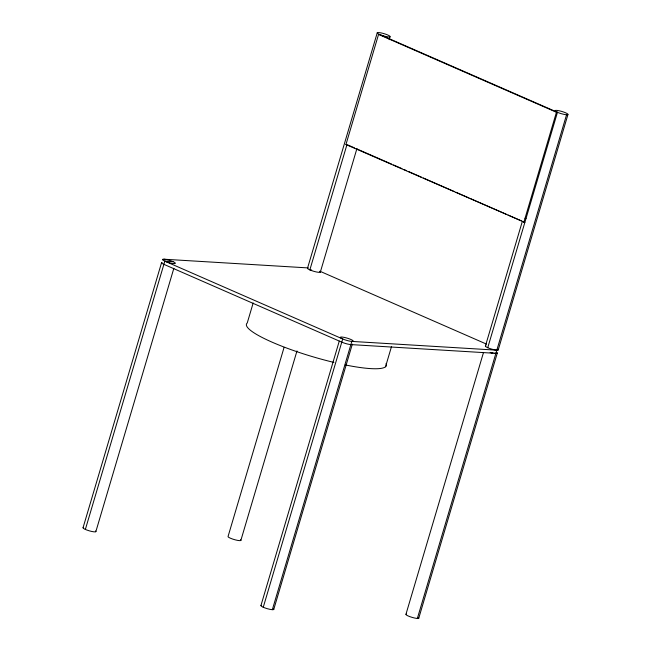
<?xml version="1.0" encoding="UTF-8"?>
<svg xmlns="http://www.w3.org/2000/svg" width="651" height="651" viewBox="0 0 651 651"><rect width="100%" height="100%" fill="white"/><g stroke="black" fill="none" stroke-linecap="round" stroke-linejoin="round"><path stroke-width="0.98" d="M83.068 527.668L161.594 262.565M85.362 529.442L164.833 261.157A6.738 1.147 16.5 0 1 166.623 259.627A6.738 1.147 16.5 0 1 175.298 263.427A6.738 1.147 16.5 0 1 164.833 261.157L342.719 338.976A6.738 1.147 16.5 0 0 353.192 341.238A6.738 1.147 16.5 0 0 344.509 337.446A6.738 1.147 16.5 0 0 342.719 338.976L263.256 607.261M95.827 531.712L173.858 268.285M253.174 302.975L247.25 322.961A72.953 12.418 16.5 0 0 333.93 362.412M284.088 347.341L228.078 536.416A6.738 1.147 16.5 0 0 235.117 539.817A6.738 1.147 16.5 0 0 240.504 539.752M307.549 268.131L377.279 32.721M522.989 221.592L524.852 222.406L345.95 144.53L378.556 34.43L379.582 34.495A6.738 1.147 16.5 0 0 390.047 36.765L389.184 39.678M240.846 540.46L296.986 350.913M320.308 272.175L356.911 148.631M260.953 605.487L339.277 341.083M272.346 609.694L351.817 341.409L496.827 350.165M273.721 609.523L352.329 344.159M385.53 366.757L391.446 346.78M405.964 614.235L483.424 352.752M485.434 345.95L522.322 221.438M523.835 222.341L556.442 112.249L557.468 112.314A6.738 1.147 16.5 0 0 567.932 114.584L498.202 349.994M487.737 347.724L557.468 112.314A6.738 1.147 16.5 0 1 559.258 110.784A6.738 1.147 16.5 0 1 567.932 114.584M417.356 618.45L566.565 114.747M418.731 618.279L497.258 353.176M345.95 144.53L346.967 144.587L309.843 269.905L311.658 270.019M525.032 218.288L526.057 218.354M163.906 259.212L307.907 267.903M164.833 261.157L173.003 261.645M495.891 353.347L350.873 344.591A6.738 1.147 16.5 0 1 341.783 342.157L163.889 264.339A6.738 1.147 16.5 0 1 162.083 262.402M557.468 112.314L379.582 34.495A6.738 1.147 16.5 0 1 381.364 32.965A6.738 1.147 16.5 0 1 390.047 36.765M378.556 34.43L556.442 112.249M347.894 144.994L354.421 147.85M356.284 148.664L391.674 164.142M393.538 164.955L401.919 168.625M403.783 169.439L406.574 170.66M408.437 171.482L421.474 177.178M423.337 178L454.072 191.443M455.936 192.257L468.972 197.961M470.836 198.775L506.226 214.252M508.089 215.074L521.134 220.779M319.877 271.215L486.59 344.143M490.13 352.37L491.806 353.102M95.494 530.996A6.738 1.147 16.5 0 1 89.26 530.825A6.738 1.147 16.5 0 1 83.548 527.505M418.39 617.571A6.738 1.147 16.5 0 1 412.156 617.4A6.738 1.147 16.5 0 1 406.452 614.08M273.379 608.815A6.738 1.147 16.5 0 1 267.146 608.644A6.738 1.147 16.5 0 1 261.442 605.324M496.916 352.46A6.738 1.147 16.5 0 1 494.662 353.208M493.173 352.932A6.738 1.147 16.5 0 1 491.529 352.533M497.86 349.278A6.738 1.147 16.5 0 1 491.627 349.107A6.738 1.147 16.5 0 1 485.923 345.787M319.975 271.467A6.738 1.147 16.5 0 1 313.741 271.296A6.738 1.147 16.5 0 1 308.029 267.976M386.067 363.543A72.953 12.418 16.5 0 1 345.242 364.926"/></g></svg>
